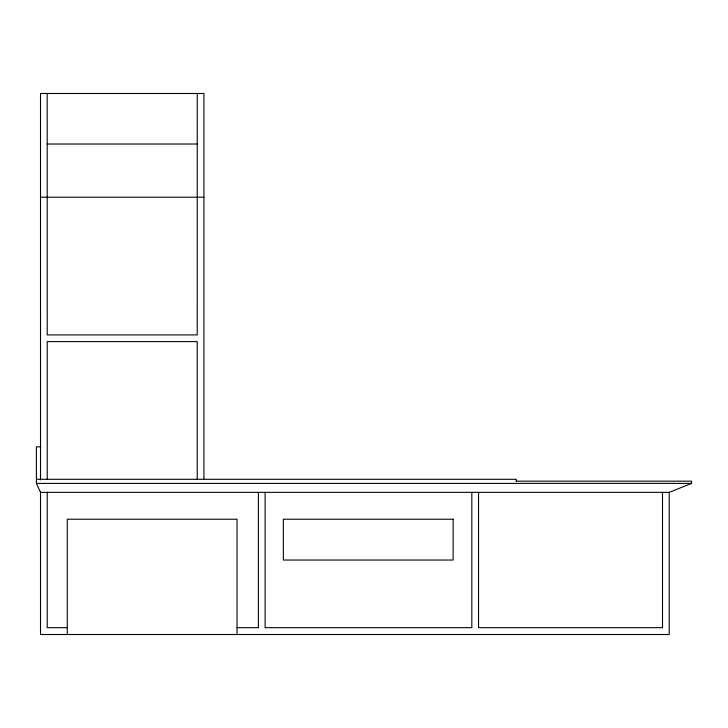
<?xml version="1.0" encoding="UTF-8"?>
<svg xmlns="http://www.w3.org/2000/svg" width="728" height="728" viewBox="0 0 728 728"><rect width="100%" height="100%" fill="white"/><g stroke="black" fill="none" stroke-linecap="round" stroke-linejoin="round"><path stroke-width="1.09" d="M40.932 446.837L36.4 446.837L36.4 483.401L40.504 492.355L669.214 492.355L691.6 483.401L691.6 481.163L516.234 481.163M47.184 144.017L197.252 144.017M40.504 197.215L203.931 197.215M36.4 479.297L516.234 479.297L516.234 481.345M36.4 483.401L691.6 483.401M67.276 627.673L47.22 627.673L47.22 492.355M237.046 627.673L258.404 627.673L258.404 492.355M669.214 492.355L669.214 634.516L40.504 634.516L40.504 491.3M662.498 492.355L662.498 627.673L478.542 627.673L478.542 492.355M471.826 492.355L471.826 627.673L265.119 627.673L265.119 492.355M237.046 634.516L237.046 519.219L67.276 519.219L67.276 634.516M203.931 479.297L203.931 93.484L40.504 93.484L40.504 479.934M197.252 93.484L197.215 334.907L47.22 334.907L47.184 93.484M197.215 479.297L197.215 341.605L47.22 341.605L47.22 479.297M453.135 519.219L283.365 519.219L283.365 560.041L453.135 560.041L453.135 519.219"/></g></svg>
